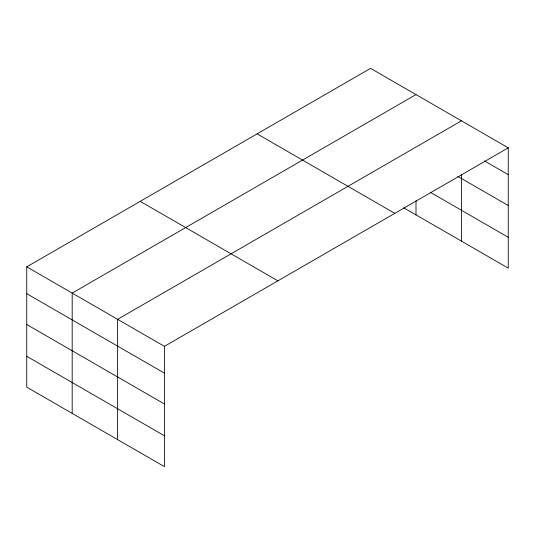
<?xml version="1.0" encoding="UTF-8"?>
<svg xmlns="http://www.w3.org/2000/svg" width="535" height="535" viewBox="0 0 535 535"><rect width="100%" height="100%" fill="white"/><g stroke="black" fill="none" stroke-linecap="round" stroke-linejoin="round"><path stroke-width="0.8" d="M26.75 266.851L164.439 346.346L164.439 466.647L26.75 387.153L26.75 266.851L370.561 68.353L508.25 147.847L508.25 268.149L403.738 207.807M416.003 94.588L72.185 293.086L72.185 413.388M461.437 120.823L117.626 319.321L117.626 439.616M164.439 346.346L508.25 147.847M484.483 160.941L508.25 174.664M457.833 176.403L508.25 205.514M430.428 192.366L508.25 237.299M257.108 133.857L394.79 213.351M140.21 201.347L277.892 280.842M26.75 293.675L164.439 373.162M26.75 324.518L164.439 404.012M26.75 356.303L164.439 435.798M461.437 174.316L461.437 241.118M416.003 200.712L416.003 214.889"/></g></svg>
